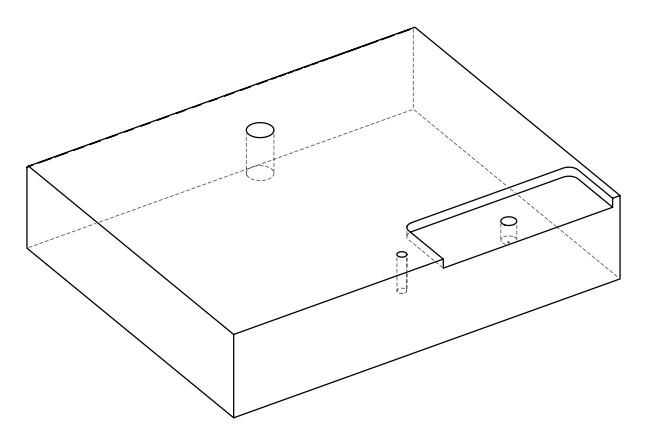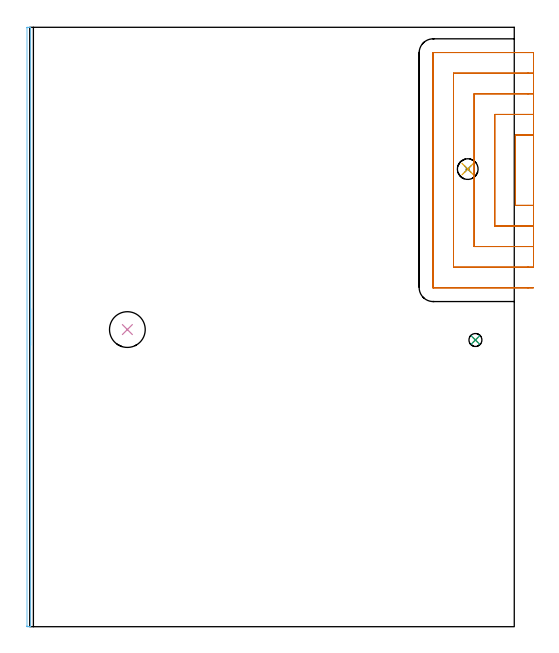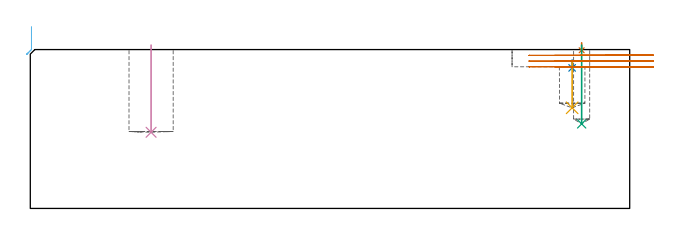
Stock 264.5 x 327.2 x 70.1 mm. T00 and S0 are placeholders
(PLAN: 7 operations, 5 tool changes, 11.9 min)
(1 SPOT_DRILL | STEP1POCKET | NXT0321_9005460120000 | 0.03 min | 0 mm3)
(2 SPOT_DRILL_1 | STEP1POCKET_2 | NXT0321_9005460120000 | 0.03 min | 757 mm3)
(3 DRILL_BLIND_HOLE_INTO_CENTER | STEP1POCKET | UGT0301_191 | 0.14 min | 1233 mm3)
(4 INDEXABLE_INSERT_DRILL_BLIND_HOLE_FROM_SOLID | STEP1POCKET_1 | NXT0302_010 | 0.16 min | 10820 mm3)
(5 DRILL_BLIND_HOLE_INTO_CENTER_1 | STEP1POCKET_2 | NXT0301_084 | 0.08 min | 1755 mm3)
(6 AREA_MILL | FG_CHAMFER_SURFACE | UGT0205_001 | 2.77 min | 655 mm3)
(7 MILL_SLOT | SLOT_PARTIAL_RECTANGULAR | UGT0201_133 | Follow Part, ap 3.75, ae 75% | 8.65 min | 55549 mm3)
(TOOL NXT0321_9005460120000 | NC Spot Drill, 142deg, 12mm, Carbide, Uncoated | D12 PA142 FL30 Z2)
(TOOL UGT0301_191 | Twist Drill 7.1 mm | D7.1 PA118 FL66 Z2)
(TOOL NXT0302_010 | Index. Insert Drill 19.5mm [880-D1950L25-05] | D19.5 PA176 FL98 Z2)
(TOOL NXT0301_084 | Carbide Drill 11.3mm [860.1-1130-034A1-MM 2214] | D11.3 PA140 FL55 Z2)
(TOOL UGT0205_001 | Chamfer Mill 20 x 3 x 45 deg. | D20 FL50 Z2)
(TOOL UGT0201_133 | Carbide End Mill 15.0 | D15 FL30 Z4)
(OP 1 SPOT_DRILL)
G17 G21 G94 G90
T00 M6
G54
G17 G0 G90 X243.3 Y156.5 S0 M3
G43 Z80.1 H0
G94 G81 G98 Z69.794 F250. R73.1
G80
M5
M2
(OP 2 SPOT_DRILL_1)
G17 G21 G94 G90
T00 M6
G54
G17 G0 G90 X239.1 Y249.8 S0 M3
G43 Z80.1 H0
G94 G81 G98 Z62.014 F250. R65.5
G80
M5
M2
(OP 3 DRILL_BLIND_HOLE_INTO_CENTER)
G17 G21 G94 G90
T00 M6
G54
G17 G0 G90 X243.3 Y156.5 S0 M3
G43 Z80.1 H0
G94 G81 G98 Z37.3 F250. R72.1
G80
M5
M2
(OP 4 INDEXABLE_INSERT_DRILL_BLIND_HOLE_FROM_SOLID)
G17 G21 G94 G90
T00 M6
G54
G17 G0 G90 X53.3 Y162.2 S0 M3
G43 Z80.1 H1
G94 G81 G98 Z33.6 F250. R72.1
G80
M5
M2
(OP 5 DRILL_BLIND_HOLE_INTO_CENTER_1)
G17 G21 G94 G90
T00 M6
G54
G17 G0 G90 X239.1 Y249.8 S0 M3
G43 Z80.1 H1
G94 G81 G98 Z44.4 F250. R64.5
G80
M5
M2
(OP 6 AREA_MILL)
G17 G21 G94 G90
T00 M6
G54
G17 G0 G90 X0.5 Y173.6 S1061 M3
G43 Z80.1 H0
G94 G1 Y173.562 Z79.228 F250.
Y173.448 Z78.364
Y173.259 Z77.512
Y172.997 Z76.68
Y172.663 Z75.874
Y172.26 Z75.1
Y171.792 Z74.364
Y171.26 Z73.672
Y170.671 Z73.029
Y170.028 Z72.44
Y169.336 Z71.908
Y168.6 Z71.44
Y167.826 Z71.037
Y167.02 Z70.703
Y166.188 Z70.441
Y165.337 Z70.252
Y164.472 Z70.138
Y163.6 Z70.1
Y0.168
X0.497 Y0.01 Z70.088
X0.46 Y0.006 Z70.051
X0.083 Y0. Z69.682
X-0.277 Z69.322
X-0.944 Z68.651
X-1.278 Z68.318
X-1.491 Y0.002 Z68.105
X-1.497 Y0.168 Z68.103
X-1.5 Y0.447 Z68.1
Y326.865
X-1.497 Y327.032 Z68.103
X-1.491 Y327.198 Z68.105
X-1.278 Y327.2 Z68.319
X-0.944 Z68.651
X-0.277 Z69.322
X0.083 Z69.683
X0.46 Y327.194 Z70.051
X0.497 Y327.19 Z70.088
X0.5 Y327.032 Z70.1
Y163.6
Y162.728 Z70.138
Y161.864 Z70.252
Y161.012 Z70.441
Y160.18 Z70.703
Y159.374 Z71.037
Y158.6 Z71.44
Y157.864 Z71.908
Y157.172 Z72.44
Y156.529 Z73.029
Y155.94 Z73.672
Y155.409 Z74.364
Y154.94 Z75.1
Y154.537 Z75.874
Y154.203 Z76.68
Y153.941 Z77.512
Y153.752 Z78.364
Y153.638 Z79.228
Y153.6 Z80.1
M5
M2
(OP 7 MILL_SLOT)
G17 G21 G94 G90
T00 M6
G54
G17 G0 G90 X275. Y268.4 S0 M3
G43 Z80.1 H0
Z67.567
G94 G1 X272. F250.
X265.1 F500.
Y230.
X272.
X275. F250.
Y279.65
X272.
X253.85 F500.
Y218.75
X272.
X275. F250.
Y290.9
X272.
X242.6 F500.
Y207.5
X272.
X275. F250.
Y302.15
X272.
X231.35 F500.
Y196.25
X272.
X275. F250.
Y313.4
X272.
X220.2 F500.
X220.145 Y313.395
X220.105 Y313.355
X220.1 Y313.3
Y185.1
X220.105 Y185.045
X220.145 Y185.005
X220.2 Y185.
X272.
X275. F250.
G0 Y268.4 Z65.033
G1 X272.
X265.1 F500.
Y230.
X272.
X275. F250.
Y279.65
X272.
X253.85 F500.
Y218.75
X272.
X275. F250.
Y290.9
X272.
X242.6 F500.
Y207.5
X272.
X275. F250.
Y302.15
X272.
X231.35 F500.
Y196.25
X272.
X275. F250.
Y313.4
X272.
X220.2 F500.
X220.145 Y313.395
X220.105 Y313.355
X220.1 Y313.3
Y185.1
X220.105 Y185.045
X220.145 Y185.005
X220.2 Y185.
X272.
X275. F250.
G0 Y268.4 Z62.5
G1 X272.
X265.1 F500.
Y230.
X272.
X275. F250.
Y279.65
X272.
X253.85 F500.
Y218.75
X272.
X275. F250.
Y290.9
X272.
X242.6 F500.
Y207.5
X272.
X275. F250.
Y302.15
X272.
X231.35 F500.
Y196.25
X272.
X275. F250.
Y313.4
X272.
X220.2 F500.
X220.145 Y313.395
X220.105 Y313.355
X220.1 Y313.3
Y185.1
X220.105 Y185.045
X220.145 Y185.005
X220.2 Y185.
X272.
X275. F250.
G0 Z80.1
M5
M2
